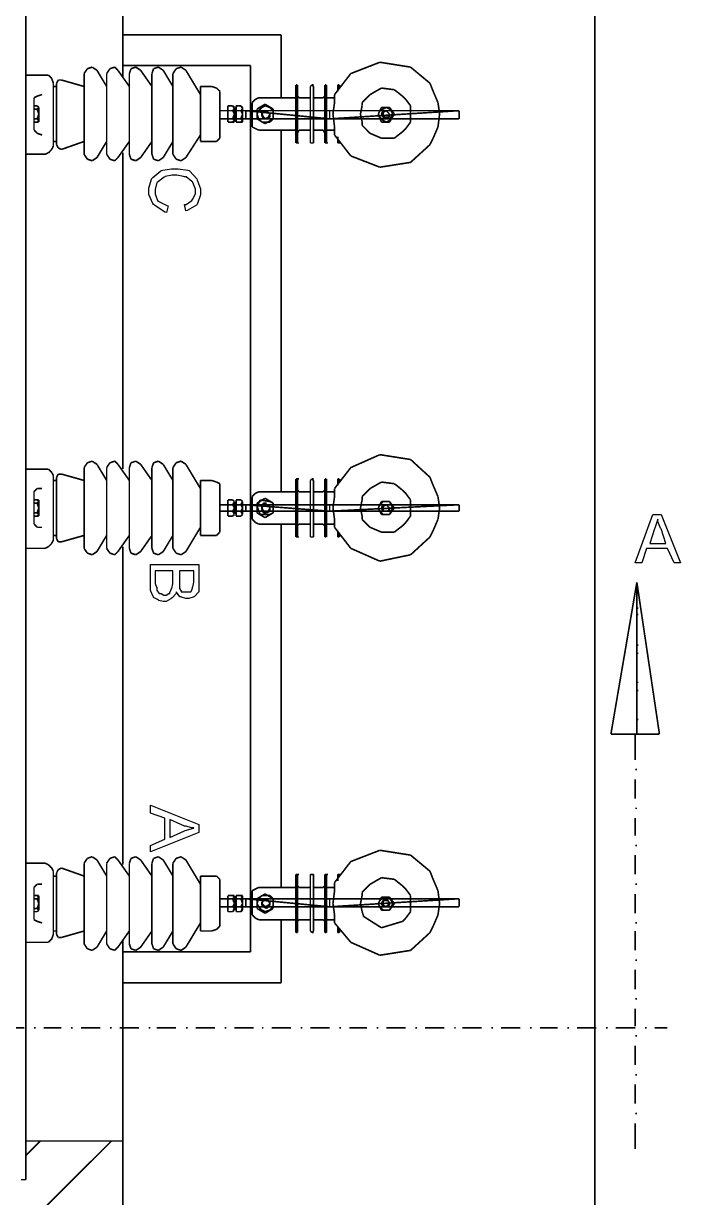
# Model space of a CAD drawing. Header units: metres. Extents: x -593 to 248, y 430 to 1024.
# Drawn here: x -446.45 to -429.21, y 598.11 to 628.93 of the extents above; entities that cross this region are included whole.
import ezdxf

# ---------------------------------------------------------------- set-up
doc = ezdxf.new("R2010")
doc.units = ezdxf.units.M
doc.header["$MEASUREMENT"] = 0
doc.layers.add('C00-00-00-BLACK', color=7, linetype='Continuous')
doc.layers.add('C00-00-FF', color=5, linetype='Continuous')

msp = doc.modelspace()

# ---------------------------------------------------------------- linework, layer by layer
at = {"layer": 'C00-00-00-BLACK', "const_width": 0.0423}
for points in [[(-431.456, 538.81), (-431.456, 660.761)], [(-443.841, 627.53), (-443.841, 648.342)], [(-446.385, 633.803), (-446.385, 598.579)], [(-443.841, 628.631), (-439.684, 628.631)], [(-439.684, 626.98), (-439.684, 628.631)], [(-444.646, 627.784), (-444.772, 627.742)], [(-444.519, 627.7), (-444.646, 627.784)], [(-444.053, 627.784), (-444.18, 627.742)], [(-443.969, 627.7), (-444.053, 627.784)], [(-443.841, 627.826), (-440.489, 627.826)], [(-443.5, 627.784), (-443.627, 627.742)], [(-443.373, 627.7), (-443.5, 627.784)], [(-442.908, 627.784), (-443.034, 627.742)], [(-442.781, 627.7), (-442.908, 627.784)], [(-442.313, 627.784), (-442.442, 627.742)], [(-442.186, 627.7), (-442.313, 627.784)], [(-440.489, 604.557), (-440.489, 627.826)], [(-437.096, 627.912), (-437.859, 627.615)], [(-436.29, 627.784), (-437.096, 627.912)], [(-435.782, 627.361), (-436.29, 627.784)], [(-445.876, 627.573), (-446.385, 627.573)], [(-445.792, 627.573), (-445.876, 627.573)], [(-445.707, 627.487), (-445.792, 627.573)], [(-445.664, 627.361), (-445.707, 627.487)], [(-444.772, 627.742), (-444.858, 627.615)], [(-444.858, 625.496), (-444.858, 627.615)], [(-444.519, 627.7), (-444.265, 627.276)], [(-444.18, 627.742), (-444.265, 627.615)], [(-444.265, 625.496), (-444.265, 627.615)], [(-443.969, 627.7), (-443.67, 627.276)], [(-443.627, 627.742), (-443.67, 627.615)], [(-443.67, 625.496), (-443.67, 627.615)], [(-443.373, 627.7), (-443.077, 627.276)], [(-443.034, 627.742), (-443.077, 627.615)], [(-443.077, 625.496), (-443.077, 627.615)], [(-442.781, 627.7), (-442.526, 627.276)], [(-442.442, 627.742), (-442.526, 627.615)], [(-442.526, 625.496), (-442.526, 627.615)], [(-442.186, 627.7), (-441.804, 627.064)], [(-437.859, 627.615), (-438.285, 627.064)], [(-445.664, 625.707), (-445.664, 627.361)], [(-445.664, 627.276), (-445.58, 627.276)], [(-445.537, 627.446), (-445.58, 627.361)], [(-445.58, 625.749), (-445.58, 627.361)], [(-445.453, 627.446), (-445.537, 627.446)], [(-444.858, 627.276), (-445.453, 627.446)], [(-441.804, 625.833), (-441.804, 627.276)], [(-441.804, 627.276), (-441.508, 627.276)], [(-441.381, 627.234), (-441.508, 627.276)], [(-441.296, 627.15), (-441.381, 627.234)], [(-441.296, 627.064), (-441.296, 627.15)], [(-439.259, 627.319), (-439.301, 627.319)], [(-439.301, 627.319), (-439.301, 627.276)], [(-439.301, 627.276), (-439.301, 625.792)], [(-439.259, 627.276), (-439.259, 627.319)], [(-439.259, 627.276), (-439.259, 625.792)], [(-438.878, 627.319), (-438.92, 627.276)], [(-438.92, 627.276), (-438.92, 625.792)], [(-438.836, 627.276), (-438.878, 627.319)], [(-438.878, 627.319), (-438.836, 627.319)], [(-438.836, 627.276), (-438.836, 625.792)], [(-438.497, 627.319), (-438.539, 627.319)], [(-438.539, 627.319), (-438.539, 627.276)], [(-438.539, 627.276), (-438.539, 625.792)], [(-438.497, 627.276), (-438.497, 627.319)], [(-438.497, 627.276), (-438.497, 625.792)], [(-438.158, 627.319), (-438.2, 627.319)], [(-438.2, 627.319), (-438.2, 627.276)], [(-438.2, 627.276), (-438.2, 627.15)], [(-438.158, 627.276), (-438.158, 627.319)], [(-438.158, 627.276), (-438.158, 627.234)], [(-437.055, 627.234), (-437.352, 627.064)], [(-436.716, 627.191), (-437.055, 627.234)], [(-436.501, 627.021), (-436.716, 627.191)], [(-435.698, 627.15), (-435.782, 627.361)], [(-435.571, 626.853), (-435.698, 627.15)], [(-446.088, 627.021), (-446.172, 626.98)], [(-446.172, 626.98), (-446.172, 626.853)], [(-446.172, 626.853), (-446.172, 626.215)], [(-445.96, 627.064), (-446.088, 627.021)], [(-441.296, 626.003), (-441.296, 627.064)], [(-440.362, 626.937), (-440.447, 626.853)], [(-440.447, 626.853), (-440.447, 626.768)], [(-440.277, 626.98), (-440.362, 626.937)], [(-440.277, 626.98), (-439.301, 626.98)], [(-439.301, 626.98), (-439.301, 627.021)], [(-439.259, 627.021), (-439.216, 626.98)], [(-439.216, 626.98), (-439.175, 626.98)], [(-438.962, 626.98), (-439.175, 626.98)], [(-438.962, 626.98), (-438.92, 626.98)], [(-438.92, 626.98), (-438.92, 627.021)], [(-438.836, 627.021), (-438.836, 626.98)], [(-438.836, 626.98), (-438.793, 626.98)], [(-438.793, 626.98), (-438.582, 626.98)], [(-438.582, 626.98), (-438.539, 627.021)], [(-438.497, 627.021), (-438.497, 626.98)], [(-438.497, 626.98), (-438.285, 626.98)], [(-438.285, 626.853), (-438.327, 626.554)], [(-438.285, 627.064), (-438.285, 626.853)], [(-437.352, 627.064), (-437.562, 626.853)], [(-437.562, 626.853), (-437.562, 626.768)], [(-436.417, 626.937), (-436.501, 627.021)], [(-436.29, 626.768), (-436.417, 626.937)], [(-435.528, 626.554), (-435.571, 626.853)], [(-446.088, 626.768), (-446.172, 626.768)], [(-446.088, 626.684), (-446.172, 626.684)], [(-446.046, 626.725), (-446.088, 626.768)], [(-446.088, 626.768), (-446.046, 626.725)], [(-446.088, 626.684), (-446.046, 626.725)], [(-446.046, 626.554), (-446.088, 626.684)], [(-446.088, 626.426), (-446.046, 626.554)], [(-446.046, 626.725), (-446.046, 626.342)], [(-441.296, 626.641), (-441.085, 626.641)], [(-440.958, 626.768), (-441.085, 626.768)], [(-441.085, 626.768), (-441.085, 626.725)], [(-441.085, 626.768), (-441.085, 626.684)], [(-441.085, 626.725), (-441.085, 626.342)], [(-441.085, 626.684), (-441.085, 626.641)], [(-441.085, 626.641), (-441.085, 626.554)], [(-441.085, 626.641), (-440.958, 626.641)], [(-441.085, 626.554), (-441.085, 626.426)], [(-440.958, 626.768), (-440.912, 626.725)], [(-440.912, 626.684), (-440.958, 626.768)], [(-440.958, 626.641), (-440.912, 626.684)], [(-440.912, 626.554), (-440.958, 626.641)], [(-440.958, 626.426), (-440.912, 626.554)], [(-440.912, 626.725), (-440.912, 626.342)], [(-440.912, 626.641), (-440.87, 626.641)], [(-440.87, 626.725), (-440.87, 626.768)], [(-440.87, 626.768), (-440.87, 626.684)], [(-440.743, 626.768), (-440.87, 626.768)], [(-440.87, 626.725), (-440.87, 626.342)], [(-440.87, 626.684), (-440.87, 626.641)], [(-440.87, 626.641), (-440.87, 626.554)], [(-440.87, 626.641), (-440.743, 626.641)], [(-440.87, 626.554), (-440.87, 626.426)], [(-440.743, 626.768), (-440.7, 626.725)], [(-440.7, 626.684), (-440.743, 626.768)], [(-440.743, 626.641), (-440.7, 626.684)], [(-440.7, 626.554), (-440.743, 626.641)], [(-440.743, 626.426), (-440.7, 626.554)], [(-440.7, 626.725), (-440.7, 626.342)], [(-440.7, 626.641), (-440.616, 626.641)], [(-440.616, 626.426), (-440.616, 626.641)], [(-440.616, 626.426), (-440.616, 626.641)], [(-440.616, 626.641), (-438.413, 626.426)], [(-440.616, 626.641), (-438.413, 626.426)], [(-438.413, 626.641), (-440.616, 626.641)], [(-440.447, 626.768), (-440.447, 626.342)], [(-440.32, 626.684), (-440.108, 626.811)], [(-440.32, 626.426), (-440.32, 626.684)], [(-440.277, 626.641), (-440.32, 626.554)], [(-440.32, 626.554), (-440.277, 626.426)], [(-440.193, 626.725), (-440.277, 626.641)], [(-440.108, 626.768), (-440.193, 626.725)], [(-440.15, 626.641), (-440.193, 626.596)], [(-440.15, 626.596), (-440.193, 626.554)], [(-440.193, 626.596), (-440.193, 626.511)], [(-440.193, 626.554), (-440.15, 626.469)], [(-440.108, 626.641), (-440.15, 626.596)], [(-440.066, 626.641), (-440.15, 626.641)], [(-440.108, 626.811), (-439.897, 626.684)], [(-439.981, 626.725), (-440.108, 626.768)], [(-440.023, 626.596), (-440.108, 626.641)], [(-439.981, 626.554), (-440.023, 626.596)], [(-440.023, 626.469), (-439.981, 626.554)], [(-439.897, 626.641), (-439.981, 626.725)], [(-439.981, 626.469), (-439.981, 626.554)], [(-439.897, 626.684), (-439.897, 626.426)], [(-439.897, 626.554), (-439.897, 626.641)], [(-439.897, 626.426), (-439.897, 626.554)], [(-438.413, 626.426), (-438.413, 626.641)], [(-438.413, 626.641), (-438.413, 626.426)], [(-438.413, 626.426), (-435.017, 626.641)], [(-435.017, 626.641), (-438.413, 626.641)], [(-438.413, 626.426), (-435.017, 626.641)], [(-438.327, 626.554), (-438.285, 626.215)], [(-437.562, 626.768), (-437.605, 626.554)], [(-437.605, 626.554), (-437.562, 626.342)], [(-437.139, 626.554), (-437.055, 626.725)], [(-437.096, 626.641), (-437.139, 626.554)], [(-437.055, 626.342), (-437.139, 626.554)], [(-437.139, 626.554), (-437.096, 626.469)], [(-437.013, 626.684), (-437.096, 626.641)], [(-437.055, 626.725), (-436.843, 626.725)], [(-437.013, 626.641), (-437.055, 626.554)], [(-437.055, 626.554), (-437.013, 626.469)], [(-436.929, 626.725), (-437.013, 626.684)], [(-436.929, 626.641), (-437.013, 626.596)], [(-436.929, 626.641), (-437.013, 626.641)], [(-437.013, 626.596), (-437.013, 626.554)], [(-437.013, 626.554), (-437.013, 626.469)], [(-436.843, 626.684), (-436.929, 626.725)], [(-436.886, 626.596), (-436.929, 626.641)], [(-436.843, 626.554), (-436.886, 626.596)], [(-436.886, 626.469), (-436.843, 626.554)], [(-436.843, 626.725), (-436.716, 626.554)], [(-436.8, 626.641), (-436.843, 626.684)], [(-436.843, 626.469), (-436.843, 626.554)], [(-436.716, 626.554), (-436.843, 626.342)], [(-436.759, 626.554), (-436.8, 626.641)], [(-436.8, 626.469), (-436.759, 626.554)], [(-436.29, 626.554), (-436.29, 626.768)], [(-436.29, 626.342), (-436.29, 626.554)], [(-435.571, 626.215), (-435.528, 626.554)], [(-435.017, 626.641), (-435.017, 626.426)], [(-446.088, 626.426), (-446.172, 626.426)], [(-446.172, 626.342), (-446.088, 626.342)], [(-446.046, 626.385), (-446.088, 626.426)], [(-446.088, 626.342), (-446.046, 626.385)], [(-446.088, 626.342), (-446.046, 626.342)], [(-441.296, 626.426), (-441.085, 626.426)], [(-441.085, 626.426), (-440.958, 626.426)], [(-441.085, 626.426), (-441.085, 626.385)], [(-441.085, 626.385), (-441.085, 626.342)], [(-440.958, 626.342), (-441.085, 626.342)], [(-441.085, 626.342), (-441.042, 626.342)], [(-440.912, 626.385), (-440.958, 626.426)], [(-440.958, 626.342), (-440.912, 626.385)], [(-440.958, 626.342), (-440.912, 626.342)], [(-440.912, 626.426), (-440.87, 626.426)], [(-440.87, 626.426), (-440.743, 626.426)], [(-440.87, 626.426), (-440.87, 626.385)], [(-440.87, 626.385), (-440.87, 626.342)], [(-440.87, 626.342), (-440.828, 626.342)], [(-440.743, 626.342), (-440.87, 626.342)], [(-440.7, 626.385), (-440.743, 626.426)], [(-440.743, 626.342), (-440.7, 626.385)], [(-440.7, 626.342), (-440.743, 626.342)], [(-440.7, 626.426), (-440.616, 626.426)], [(-438.413, 626.426), (-440.616, 626.426)], [(-440.447, 626.342), (-440.447, 626.215)], [(-440.108, 626.299), (-440.32, 626.426)], [(-440.277, 626.426), (-440.193, 626.342)], [(-440.193, 626.511), (-440.15, 626.426)], [(-440.193, 626.342), (-440.108, 626.342)], [(-440.15, 626.469), (-440.108, 626.426)], [(-440.15, 626.426), (-440.066, 626.426)], [(-440.108, 626.426), (-440.023, 626.469)], [(-439.897, 626.426), (-440.108, 626.299)], [(-440.108, 626.342), (-439.981, 626.342)], [(-440.066, 626.426), (-439.981, 626.469)], [(-439.981, 626.342), (-439.897, 626.426)], [(-435.017, 626.426), (-438.413, 626.426)], [(-437.562, 626.342), (-437.562, 626.258)], [(-437.562, 626.258), (-437.352, 626.046)], [(-437.096, 626.469), (-437.013, 626.385)], [(-436.843, 626.342), (-437.055, 626.342)], [(-437.013, 626.469), (-436.929, 626.469)], [(-437.013, 626.469), (-436.929, 626.426)], [(-437.013, 626.385), (-436.929, 626.342)], [(-436.929, 626.469), (-436.886, 626.469)], [(-436.929, 626.426), (-436.843, 626.469)], [(-436.929, 626.342), (-436.843, 626.385)], [(-436.843, 626.385), (-436.8, 626.469)], [(-436.417, 626.172), (-436.29, 626.342)], [(-446.172, 626.215), (-446.172, 626.13)], [(-446.172, 626.13), (-446.088, 626.046)], [(-446.088, 626.046), (-445.96, 626.003)], [(-442.186, 625.41), (-441.804, 626.003)], [(-441.381, 625.833), (-441.296, 625.919)], [(-441.296, 625.919), (-441.296, 626.003)], [(-440.447, 626.215), (-440.362, 626.172)], [(-440.362, 626.172), (-440.277, 626.13)], [(-439.343, 626.13), (-440.277, 626.13)], [(-439.684, 616.636), (-439.684, 626.13)], [(-439.301, 626.13), (-439.343, 626.13)], [(-439.301, 626.046), (-439.301, 626.13)], [(-439.216, 626.13), (-439.259, 626.046)], [(-439.175, 626.13), (-439.216, 626.13)], [(-438.962, 626.13), (-439.175, 626.13)], [(-438.92, 626.13), (-438.962, 626.13)], [(-438.92, 626.046), (-438.92, 626.13)], [(-438.793, 626.13), (-438.836, 626.13)], [(-438.836, 626.13), (-438.836, 626.046)], [(-438.624, 626.13), (-438.793, 626.13)], [(-438.582, 626.13), (-438.624, 626.13)], [(-438.539, 626.046), (-438.582, 626.13)], [(-438.454, 626.13), (-438.497, 626.13)], [(-438.497, 626.13), (-438.497, 626.046)], [(-438.285, 626.13), (-438.454, 626.13)], [(-438.285, 626.215), (-438.285, 626.003)], [(-438.285, 626.003), (-437.859, 625.453)], [(-438.2, 625.962), (-438.2, 625.792)], [(-437.352, 626.046), (-437.055, 625.919)], [(-437.055, 625.919), (-436.716, 625.919)], [(-436.716, 625.919), (-436.501, 626.088)], [(-436.501, 626.088), (-436.417, 626.172)], [(-435.782, 625.749), (-435.698, 625.919)], [(-435.698, 625.919), (-435.571, 626.215)], [(-445.792, 625.537), (-445.707, 625.623)], [(-445.707, 625.623), (-445.664, 625.707)], [(-445.664, 625.833), (-445.58, 625.833)], [(-445.58, 625.749), (-445.537, 625.665)], [(-445.537, 625.665), (-445.453, 625.623)], [(-444.858, 625.833), (-445.453, 625.623)], [(-444.519, 625.41), (-444.265, 625.833)], [(-443.969, 625.41), (-443.67, 625.833)], [(-443.373, 625.41), (-443.077, 625.833)], [(-442.781, 625.41), (-442.526, 625.833)], [(-441.804, 625.833), (-441.508, 625.833)], [(-441.508, 625.833), (-441.381, 625.833)], [(-439.301, 625.792), (-439.259, 625.792)], [(-439.301, 625.792), (-439.259, 625.792)], [(-439.259, 625.792), (-439.216, 625.792)], [(-438.92, 625.792), (-438.878, 625.792)], [(-438.878, 625.792), (-438.836, 625.792)], [(-438.878, 625.792), (-438.836, 625.792)], [(-438.539, 625.792), (-438.497, 625.792)], [(-438.539, 625.792), (-438.497, 625.792)], [(-438.497, 625.792), (-438.454, 625.792)], [(-438.2, 625.792), (-438.158, 625.792)], [(-438.2, 625.792), (-438.158, 625.792)], [(-438.158, 625.833), (-438.158, 625.792)], [(-438.158, 625.792), (-438.116, 625.792)], [(-436.29, 625.284), (-435.782, 625.749)], [(-445.876, 625.496), (-446.385, 625.496)], [(-445.876, 625.496), (-445.792, 625.537)], [(-444.858, 625.496), (-444.772, 625.368)], [(-444.772, 625.368), (-444.646, 625.326)], [(-444.646, 625.326), (-444.519, 625.41)], [(-444.265, 625.496), (-444.18, 625.368)], [(-444.18, 625.368), (-444.053, 625.326)], [(-444.053, 625.326), (-443.969, 625.41)], [(-443.841, 617.231), (-443.841, 625.537)], [(-443.67, 625.496), (-443.627, 625.368)], [(-443.627, 625.368), (-443.5, 625.326)], [(-443.5, 625.326), (-443.373, 625.41)], [(-443.077, 625.496), (-443.034, 625.368)], [(-443.034, 625.368), (-442.908, 625.326)], [(-442.908, 625.326), (-442.781, 625.41)], [(-442.526, 625.496), (-442.442, 625.368)], [(-442.442, 625.368), (-442.313, 625.326)], [(-442.313, 625.326), (-442.186, 625.41)], [(-437.859, 625.453), (-437.096, 625.157)], [(-437.096, 625.157), (-436.29, 625.284)], [(-437.096, 617.611), (-437.859, 617.272)], [(-436.29, 617.484), (-437.096, 617.611)], [(-444.772, 617.398), (-444.858, 617.272)], [(-444.646, 617.441), (-444.772, 617.398)], [(-444.519, 617.357), (-444.646, 617.441)], [(-444.519, 617.357), (-444.265, 616.934)], [(-444.18, 617.398), (-444.265, 617.272)], [(-444.053, 617.441), (-444.18, 617.398)], [(-443.969, 617.357), (-444.053, 617.441)], [(-443.969, 617.357), (-443.67, 616.934)], [(-443.627, 617.398), (-443.67, 617.272)], [(-443.5, 617.441), (-443.627, 617.398)], [(-443.373, 617.357), (-443.5, 617.441)], [(-443.373, 617.357), (-443.077, 616.934)], [(-443.034, 617.398), (-443.077, 617.272)], [(-442.908, 617.441), (-443.034, 617.398)], [(-442.781, 617.357), (-442.908, 617.441)], [(-442.781, 617.357), (-442.526, 616.934)], [(-442.442, 617.398), (-442.526, 617.272)], [(-442.313, 617.441), (-442.442, 617.398)], [(-442.186, 617.357), (-442.313, 617.441)], [(-442.186, 617.357), (-441.804, 616.722)], [(-435.782, 617.018), (-436.29, 617.484)], [(-445.876, 617.231), (-446.385, 617.231)], [(-445.792, 617.231), (-445.876, 617.231)], [(-445.707, 617.145), (-445.792, 617.231)], [(-445.664, 617.061), (-445.707, 617.145)], [(-445.664, 615.365), (-445.664, 617.061)], [(-445.537, 617.102), (-445.58, 617.018)], [(-445.58, 615.407), (-445.58, 617.018)], [(-445.453, 617.102), (-445.537, 617.102)], [(-444.858, 616.934), (-445.453, 617.102)], [(-444.858, 617.272), (-444.858, 615.152)], [(-444.265, 615.152), (-444.265, 617.272)], [(-443.67, 615.152), (-443.67, 617.272)], [(-443.077, 615.152), (-443.077, 617.272)], [(-442.526, 617.272), (-442.526, 615.152)], [(-437.859, 617.272), (-438.285, 616.722)], [(-435.698, 616.806), (-435.782, 617.018)], [(-446.088, 616.722), (-446.172, 616.636)], [(-445.96, 616.722), (-446.088, 616.722)], [(-445.664, 616.934), (-445.58, 616.934)], [(-441.804, 615.491), (-441.804, 616.934)], [(-441.804, 616.934), (-441.508, 616.934)], [(-441.381, 616.891), (-441.508, 616.934)], [(-441.296, 616.849), (-441.381, 616.891)], [(-441.296, 616.722), (-441.296, 616.849)], [(-441.296, 615.704), (-441.296, 616.722)], [(-439.259, 616.975), (-439.301, 616.975)], [(-439.301, 616.975), (-439.301, 616.934)], [(-439.301, 616.934), (-439.301, 615.449)], [(-439.301, 616.636), (-439.301, 616.679)], [(-439.259, 616.934), (-439.259, 616.975)], [(-439.259, 616.975), (-439.216, 616.975)], [(-439.259, 616.934), (-439.259, 615.449)], [(-439.259, 616.679), (-439.216, 616.636)], [(-438.878, 616.975), (-438.92, 616.934)], [(-438.92, 616.934), (-438.92, 615.449)], [(-438.92, 616.636), (-438.92, 616.679)], [(-438.836, 616.934), (-438.878, 616.975)], [(-438.878, 616.975), (-438.836, 616.975)], [(-438.836, 616.934), (-438.836, 615.449)], [(-438.836, 616.679), (-438.836, 616.636)], [(-438.582, 616.636), (-438.539, 616.679)], [(-438.497, 616.975), (-438.539, 616.975)], [(-438.539, 616.975), (-438.497, 616.975)], [(-438.539, 616.975), (-438.539, 616.934)], [(-438.539, 616.934), (-438.539, 615.449)], [(-438.497, 616.934), (-438.497, 616.975)], [(-438.497, 616.934), (-438.497, 615.449)], [(-438.497, 616.679), (-438.497, 616.636)], [(-438.285, 616.722), (-438.285, 616.51)], [(-438.158, 616.975), (-438.2, 616.975)], [(-438.2, 616.975), (-438.158, 616.975)], [(-438.2, 616.975), (-438.2, 616.934)], [(-438.2, 616.934), (-438.2, 616.806)], [(-438.158, 616.934), (-438.158, 616.975)], [(-438.158, 616.934), (-438.158, 616.891)], [(-437.352, 616.722), (-437.562, 616.51)], [(-437.055, 616.891), (-437.352, 616.722)], [(-436.716, 616.849), (-437.055, 616.891)], [(-436.501, 616.679), (-436.716, 616.849)], [(-436.417, 616.595), (-436.501, 616.679)], [(-435.571, 616.51), (-435.698, 616.806)], [(-446.172, 616.636), (-446.172, 616.51)], [(-446.172, 616.51), (-446.172, 615.914)], [(-446.088, 616.423), (-446.172, 616.423)], [(-446.088, 616.423), (-446.046, 616.423)], [(-446.046, 616.38), (-446.088, 616.423)], [(-446.088, 616.339), (-446.046, 616.38)], [(-446.046, 616.423), (-446.046, 616)], [(-440.958, 616.423), (-441.085, 616.423)], [(-441.085, 616.423), (-441.085, 616.38)], [(-441.085, 616.423), (-441.085, 616.38)], [(-441.085, 616.38), (-441.085, 616.041)], [(-441.085, 616.38), (-441.085, 616.296)], [(-440.958, 616.423), (-440.912, 616.38)], [(-440.912, 616.38), (-440.958, 616.423)], [(-440.958, 616.296), (-440.912, 616.38)], [(-440.912, 616.38), (-440.912, 616.041)], [(-440.87, 616.38), (-440.87, 616.423)], [(-440.87, 616.423), (-440.87, 616.38)], [(-440.743, 616.423), (-440.87, 616.423)], [(-440.87, 616.38), (-440.87, 616.041)], [(-440.87, 616.38), (-440.87, 616.296)], [(-440.743, 616.423), (-440.7, 616.38)], [(-440.7, 616.38), (-440.743, 616.423)], [(-440.743, 616.296), (-440.7, 616.38)], [(-440.7, 616.38), (-440.7, 616.041)], [(-440.362, 616.595), (-440.447, 616.51)], [(-440.447, 616.51), (-440.447, 616.423)], [(-440.447, 616.423), (-440.447, 616)], [(-440.277, 616.636), (-440.362, 616.595)], [(-440.32, 616.339), (-440.108, 616.466)], [(-440.236, 616.423), (-440.32, 616.253)], [(-439.343, 616.636), (-440.277, 616.636)], [(-439.981, 616.38), (-440.236, 616.423)], [(-440.108, 616.466), (-439.897, 616.339)], [(-439.897, 616.339), (-439.981, 616.38)], [(-439.343, 616.636), (-439.301, 616.636)], [(-439.216, 616.636), (-439.175, 616.636)], [(-438.962, 616.636), (-439.175, 616.636)], [(-438.962, 616.636), (-438.92, 616.636)], [(-438.836, 616.636), (-438.793, 616.636)], [(-438.793, 616.636), (-438.624, 616.636)], [(-438.624, 616.636), (-438.582, 616.636)], [(-438.497, 616.636), (-438.454, 616.636)], [(-438.285, 616.636), (-438.454, 616.636)], [(-438.285, 616.51), (-438.327, 616.211)], [(-437.562, 616.423), (-437.605, 616.211)], [(-437.562, 616.51), (-437.562, 616.423)], [(-437.139, 616.211), (-437.055, 616.38)], [(-437.013, 616.38), (-437.096, 616.296)], [(-437.055, 616.38), (-436.843, 616.38)], [(-436.929, 616.38), (-437.013, 616.38)], [(-436.843, 616.38), (-436.929, 616.38)], [(-436.843, 616.38), (-436.716, 616.211)], [(-436.8, 616.296), (-436.843, 616.38)], [(-436.29, 616.423), (-436.417, 616.595)], [(-436.29, 616.211), (-436.29, 616.423)], [(-435.528, 616.211), (-435.571, 616.51)], [(-446.088, 616.339), (-446.172, 616.339)], [(-446.088, 616.084), (-446.172, 616.084)], [(-446.046, 616.211), (-446.088, 616.339)], [(-446.088, 616.084), (-446.046, 616.211)], [(-446.046, 616.041), (-446.088, 616.084)], [(-441.296, 616.296), (-441.085, 616.296)], [(-441.296, 616.127), (-441.085, 616.127)], [(-441.085, 616.296), (-441.085, 616.211)], [(-441.085, 616.296), (-440.958, 616.296)], [(-441.085, 616.211), (-441.085, 616.127)], [(-441.085, 616.127), (-440.958, 616.127)], [(-441.085, 616.127), (-441.085, 616.041)], [(-440.912, 616.211), (-440.958, 616.296)], [(-440.958, 616.127), (-440.912, 616.211)], [(-440.912, 616.041), (-440.958, 616.127)], [(-440.912, 616.296), (-440.87, 616.296)], [(-440.912, 616.127), (-440.87, 616.127)], [(-440.87, 616.296), (-440.87, 616.211)], [(-440.87, 616.296), (-440.743, 616.296)], [(-440.87, 616.211), (-440.87, 616.127)], [(-440.87, 616.127), (-440.87, 616.041)], [(-440.743, 616.127), (-440.87, 616.127)], [(-440.7, 616.211), (-440.743, 616.296)], [(-440.743, 616.127), (-440.7, 616.211)], [(-440.7, 616.041), (-440.743, 616.127)], [(-440.7, 616.296), (-440.616, 616.296)], [(-440.7, 616.127), (-440.616, 616.127)], [(-440.616, 616.127), (-440.616, 616.296)], [(-440.616, 616.127), (-440.616, 616.296)], [(-440.616, 616.296), (-438.413, 616.127)], [(-440.616, 616.296), (-438.413, 616.127)], [(-438.413, 616.296), (-440.616, 616.296)], [(-438.413, 616.127), (-440.616, 616.127)], [(-440.32, 616.084), (-440.32, 616.339)], [(-440.32, 616.253), (-440.236, 616.041)], [(-440.108, 615.957), (-440.32, 616.084)], [(-440.15, 616.339), (-440.193, 616.253)], [(-440.15, 616.296), (-440.193, 616.211)], [(-440.193, 616.253), (-440.193, 616.169)], [(-440.193, 616.211), (-440.15, 616.127)], [(-440.193, 616.169), (-440.15, 616.084)], [(-440.066, 616.339), (-440.15, 616.339)], [(-440.108, 616.296), (-440.15, 616.296)], [(-440.15, 616.127), (-440.108, 616.127)], [(-440.15, 616.084), (-440.066, 616.084)], [(-440.023, 616.296), (-440.108, 616.296)], [(-440.108, 616.127), (-440.023, 616.127)], [(-439.897, 616.084), (-440.108, 615.957)], [(-440.066, 616.084), (-439.981, 616.127)], [(-439.981, 616.211), (-440.023, 616.296)], [(-440.023, 616.127), (-439.981, 616.211)], [(-439.981, 616.127), (-439.981, 616.253)], [(-439.981, 616.041), (-439.897, 616.084)], [(-439.897, 616.339), (-439.897, 616.084)], [(-439.897, 616.211), (-439.897, 616.339)], [(-439.897, 616.084), (-439.897, 616.211)], [(-438.413, 616.127), (-438.413, 616.296)], [(-438.413, 616.296), (-438.413, 616.127)], [(-438.413, 616.127), (-435.017, 616.296)], [(-435.017, 616.296), (-438.413, 616.296)], [(-438.413, 616.127), (-435.017, 616.296)], [(-435.017, 616.127), (-438.413, 616.127)], [(-438.327, 616.211), (-438.285, 615.914)], [(-437.605, 616.211), (-437.562, 616)], [(-437.096, 616.296), (-437.139, 616.211)], [(-437.055, 616.041), (-437.139, 616.211)], [(-437.139, 616.211), (-437.096, 616.127)], [(-437.096, 616.127), (-437.013, 616.041)], [(-437.013, 616.296), (-437.055, 616.211)], [(-437.055, 616.211), (-437.013, 616.127)], [(-436.929, 616.296), (-437.013, 616.253)], [(-436.929, 616.296), (-437.013, 616.296)], [(-437.013, 616.253), (-437.013, 616.211)], [(-437.013, 616.211), (-437.013, 616.127)], [(-437.013, 616.127), (-436.929, 616.127)], [(-437.013, 616.127), (-436.929, 616.127)], [(-436.886, 616.253), (-436.929, 616.296)], [(-436.929, 616.127), (-436.886, 616.127)], [(-436.929, 616.127), (-436.843, 616.127)], [(-436.843, 616.211), (-436.886, 616.253)], [(-436.886, 616.127), (-436.843, 616.211)], [(-436.716, 616.211), (-436.843, 616.041)], [(-436.843, 616.127), (-436.843, 616.211)], [(-436.843, 616.041), (-436.8, 616.127)], [(-436.759, 616.211), (-436.8, 616.296)], [(-436.8, 616.127), (-436.759, 616.211)], [(-436.29, 616), (-436.29, 616.211)], [(-435.571, 615.914), (-435.528, 616.211)], [(-435.017, 616.296), (-435.017, 616.127)], [(-446.088, 616), (-446.172, 616)], [(-446.172, 615.914), (-446.172, 615.788)], [(-446.172, 615.788), (-446.088, 615.704)], [(-446.088, 616), (-446.046, 616.041)], [(-446.046, 616), (-446.088, 616)], [(-441.085, 616), (-441.085, 616.041)], [(-441.085, 616.041), (-441.085, 616)], [(-440.958, 616), (-441.085, 616)], [(-440.912, 616.041), (-440.958, 616)], [(-440.958, 616), (-440.912, 616.041)], [(-440.87, 616.041), (-440.87, 616)], [(-440.87, 616.041), (-440.87, 616)], [(-440.743, 616), (-440.87, 616)], [(-440.7, 616.041), (-440.743, 616)], [(-440.743, 616), (-440.7, 616.041)], [(-440.447, 616), (-440.447, 615.914)], [(-440.447, 615.914), (-440.362, 615.83)], [(-440.362, 615.83), (-440.277, 615.788)], [(-439.343, 615.788), (-440.277, 615.788)], [(-440.236, 616.041), (-439.981, 616.041)], [(-439.684, 606.25), (-439.684, 615.788)], [(-439.301, 615.788), (-439.343, 615.788)], [(-439.301, 615.745), (-439.301, 615.788)], [(-439.216, 615.788), (-439.259, 615.745)], [(-439.175, 615.788), (-439.216, 615.788)], [(-438.962, 615.788), (-439.175, 615.788)], [(-438.92, 615.788), (-438.962, 615.788)], [(-438.92, 615.745), (-438.92, 615.788)], [(-438.793, 615.788), (-438.836, 615.788)], [(-438.836, 615.788), (-438.836, 615.745)], [(-438.624, 615.788), (-438.793, 615.788)], [(-438.582, 615.788), (-438.624, 615.788)], [(-438.539, 615.745), (-438.582, 615.788)], [(-438.454, 615.788), (-438.497, 615.788)], [(-438.497, 615.788), (-438.497, 615.745)], [(-438.285, 615.788), (-438.454, 615.788)], [(-438.285, 615.914), (-438.285, 615.704)], [(-437.562, 616), (-437.562, 615.914)], [(-437.562, 615.914), (-437.352, 615.704)], [(-436.843, 616.041), (-437.055, 616.041)], [(-437.013, 616.041), (-436.929, 616.041)], [(-436.929, 616.041), (-436.843, 616.041)], [(-436.716, 615.577), (-436.501, 615.745)], [(-436.501, 615.745), (-436.417, 615.83)], [(-436.417, 615.83), (-436.29, 616)], [(-435.698, 615.618), (-435.571, 615.914)], [(-446.088, 615.704), (-445.96, 615.704)], [(-445.664, 615.491), (-445.58, 615.491)], [(-444.858, 615.491), (-445.453, 615.322)], [(-444.519, 615.068), (-444.265, 615.491)], [(-443.969, 615.068), (-443.67, 615.491)], [(-443.373, 615.068), (-443.077, 615.491)], [(-442.781, 615.068), (-442.526, 615.491)], [(-442.186, 615.068), (-441.804, 615.704)], [(-441.804, 615.491), (-441.508, 615.491)], [(-441.508, 615.491), (-441.381, 615.491)], [(-441.381, 615.491), (-441.296, 615.577)], [(-441.296, 615.577), (-441.296, 615.704)], [(-439.301, 615.449), (-439.259, 615.449)], [(-439.259, 615.449), (-439.216, 615.449)], [(-438.92, 615.449), (-438.878, 615.449)], [(-438.878, 615.449), (-438.836, 615.449)], [(-438.878, 615.449), (-438.836, 615.449)], [(-438.878, 615.449), (-438.836, 615.449)], [(-438.539, 615.449), (-438.497, 615.449)], [(-438.539, 615.449), (-438.497, 615.449)], [(-438.285, 615.704), (-437.859, 615.152)], [(-438.2, 615.618), (-438.2, 615.449)], [(-438.2, 615.449), (-438.158, 615.449)], [(-438.2, 615.449), (-438.158, 615.449)], [(-438.158, 615.534), (-438.158, 615.449)], [(-437.352, 615.704), (-437.055, 615.577)], [(-437.055, 615.577), (-436.716, 615.577)], [(-436.29, 614.983), (-435.782, 615.449)], [(-435.782, 615.449), (-435.698, 615.618)], [(-445.876, 615.152), (-446.385, 615.152)], [(-445.876, 615.152), (-445.792, 615.195)], [(-445.792, 615.195), (-445.707, 615.28)], [(-445.707, 615.28), (-445.664, 615.365)], [(-445.58, 615.407), (-445.537, 615.322)], [(-445.537, 615.322), (-445.453, 615.322)], [(-444.858, 615.152), (-444.772, 615.026)], [(-444.265, 615.152), (-444.18, 615.026)], [(-443.841, 606.845), (-443.841, 615.195)], [(-443.67, 615.152), (-443.627, 615.026)], [(-443.077, 615.152), (-443.034, 615.026)], [(-442.526, 615.152), (-442.442, 615.026)], [(-437.859, 615.152), (-437.096, 614.815)], [(-444.772, 615.026), (-444.646, 614.983)], [(-444.646, 614.983), (-444.519, 615.068)], [(-444.18, 615.026), (-444.053, 614.983)], [(-444.053, 614.983), (-443.969, 615.068)], [(-443.627, 615.026), (-443.5, 614.983)], [(-443.5, 614.983), (-443.373, 615.068)], [(-443.034, 615.026), (-442.908, 614.983)], [(-442.908, 614.983), (-442.781, 615.068)], [(-442.442, 615.026), (-442.313, 614.983)], [(-442.313, 614.983), (-442.186, 615.068)], [(-437.096, 614.815), (-436.29, 614.983)], [(-430.352, 614.261), (-431.033, 610.277)], [(-430.352, 614.261), (-431.033, 610.277)], [(-429.76, 610.277), (-430.352, 614.261)], [(-430.352, 610.277), (-430.352, 614.261)], [(-430.352, 614.261), (-430.352, 610.277)], [(-429.76, 610.277), (-430.352, 614.261)], [(-430.352, 613.415), (-430.311, 613.415)], [(-430.352, 612.822), (-430.352, 613.202)], [(-430.352, 612.61), (-430.311, 612.61)], [(-430.352, 612.396), (-430.311, 612.396)], [(-430.352, 611.845), (-430.352, 612.227)], [(-430.352, 610.66), (-430.311, 610.66)], [(-431.033, 610.277), (-430.352, 610.277)], [(-429.76, 610.277), (-431.033, 610.277)], [(-430.395, 610.277), (-430.395, 609.599)], [(-430.352, 610.277), (-429.76, 610.277)], [(-430.395, 609.345), (-430.352, 609.345)], [(-430.395, 609.092), (-430.395, 608.583)], [(-430.395, 608.327), (-430.352, 608.327)], [(-430.395, 608.072), (-430.395, 607.607)], [(-437.096, 607.226), (-437.859, 606.93)], [(-436.29, 607.099), (-437.096, 607.226)], [(-430.395, 607.353), (-430.352, 607.353)], [(-445.876, 606.887), (-446.385, 606.887)], [(-445.792, 606.845), (-445.876, 606.887)], [(-445.707, 606.76), (-445.792, 606.845)], [(-444.772, 607.014), (-444.858, 606.887)], [(-444.858, 604.768), (-444.858, 606.887)], [(-444.646, 607.056), (-444.772, 607.014)], [(-444.519, 606.972), (-444.646, 607.056)], [(-444.519, 606.972), (-444.265, 606.549)], [(-444.18, 607.014), (-444.265, 606.887)], [(-444.265, 604.768), (-444.265, 606.887)], [(-444.053, 607.056), (-444.18, 607.014)], [(-443.969, 606.972), (-444.053, 607.056)], [(-443.969, 606.972), (-443.67, 606.549)], [(-443.627, 607.014), (-443.67, 606.887)], [(-443.67, 604.768), (-443.67, 606.887)], [(-443.5, 607.056), (-443.627, 607.014)], [(-443.373, 606.972), (-443.5, 607.056)], [(-443.373, 606.972), (-443.077, 606.549)], [(-443.034, 607.014), (-443.077, 606.887)], [(-443.077, 604.768), (-443.077, 606.887)], [(-442.908, 607.056), (-443.034, 607.014)], [(-442.781, 606.972), (-442.908, 607.056)], [(-442.781, 606.972), (-442.526, 606.549)], [(-442.442, 607.014), (-442.526, 606.887)], [(-442.526, 604.768), (-442.526, 606.887)], [(-442.313, 607.056), (-442.442, 607.014)], [(-442.186, 606.972), (-442.313, 607.056)], [(-442.186, 606.972), (-441.804, 606.334)], [(-437.859, 606.93), (-438.285, 606.38)], [(-435.782, 606.676), (-436.29, 607.099)], [(-430.395, 607.099), (-430.395, 606.591)], [(-445.664, 606.676), (-445.707, 606.76)], [(-445.664, 605.022), (-445.664, 606.676)], [(-445.664, 606.549), (-445.58, 606.549)], [(-445.537, 606.717), (-445.58, 606.633)], [(-445.58, 605.022), (-445.58, 606.633)], [(-445.453, 606.76), (-445.537, 606.717)], [(-444.858, 606.549), (-445.453, 606.76)], [(-441.804, 605.107), (-441.804, 606.549)], [(-441.508, 606.549), (-441.804, 606.549)], [(-441.381, 606.549), (-441.508, 606.549)], [(-441.296, 606.464), (-441.381, 606.549)], [(-439.301, 606.591), (-439.301, 605.107)], [(-439.259, 606.591), (-439.301, 606.591)], [(-439.301, 606.591), (-439.259, 606.591)], [(-439.259, 606.591), (-439.259, 605.107)], [(-439.259, 606.591), (-439.216, 606.591)], [(-438.92, 606.591), (-438.92, 605.107)], [(-438.878, 606.591), (-438.92, 606.591)], [(-438.836, 606.591), (-438.878, 606.591)], [(-438.878, 606.591), (-438.836, 606.591)], [(-438.836, 606.591), (-438.836, 605.107)], [(-438.539, 606.591), (-438.539, 605.107)], [(-438.497, 606.591), (-438.539, 606.591)], [(-438.539, 606.591), (-438.497, 606.591)], [(-438.497, 606.591), (-438.497, 605.107)], [(-438.497, 606.591), (-438.454, 606.591)], [(-438.158, 606.591), (-438.2, 606.591)], [(-438.2, 606.591), (-438.158, 606.591)], [(-438.2, 606.591), (-438.2, 606.421)], [(-438.158, 606.591), (-438.116, 606.591)], [(-438.158, 606.591), (-438.158, 606.549)], [(-437.055, 606.506), (-437.352, 606.334)], [(-436.716, 606.464), (-437.055, 606.506)], [(-435.698, 606.464), (-435.782, 606.676)], [(-446.088, 606.334), (-446.172, 606.25)], [(-446.172, 606.25), (-446.172, 606.165)], [(-445.96, 606.334), (-446.088, 606.334)], [(-441.296, 606.334), (-441.296, 606.464)], [(-441.296, 605.319), (-441.296, 606.334)], [(-440.362, 606.208), (-440.447, 606.165)], [(-440.277, 606.25), (-440.362, 606.208)], [(-439.343, 606.25), (-440.277, 606.25)], [(-439.343, 606.25), (-439.301, 606.25)], [(-439.301, 606.25), (-439.301, 606.292)], [(-439.259, 606.292), (-439.216, 606.25)], [(-439.216, 606.25), (-439.175, 606.25)], [(-439.175, 606.25), (-438.962, 606.25)], [(-438.962, 606.25), (-438.92, 606.25)], [(-438.92, 606.25), (-438.92, 606.292)], [(-438.836, 606.292), (-438.836, 606.25)], [(-438.836, 606.25), (-438.793, 606.25)], [(-438.624, 606.25), (-438.793, 606.25)], [(-438.624, 606.25), (-438.582, 606.25)], [(-438.582, 606.25), (-438.539, 606.292)], [(-438.497, 606.292), (-438.497, 606.25)], [(-438.497, 606.25), (-438.454, 606.25)], [(-438.285, 606.25), (-438.454, 606.25)], [(-438.285, 606.38), (-438.285, 606.165)], [(-437.352, 606.334), (-437.562, 606.122)], [(-436.501, 606.292), (-436.716, 606.464)], [(-436.417, 606.208), (-436.501, 606.292)], [(-436.29, 606.038), (-436.417, 606.208)], [(-435.571, 606.165), (-435.698, 606.464)], [(-430.395, 606.334), (-430.352, 606.334)], [(-446.172, 606.165), (-446.172, 605.53)], [(-446.088, 606.038), (-446.172, 606.038)], [(-446.088, 605.954), (-446.172, 605.954)], [(-446.046, 605.995), (-446.088, 606.038)], [(-446.088, 606.038), (-446.046, 606.038)], [(-446.088, 605.954), (-446.046, 605.995)], [(-446.046, 605.826), (-446.088, 605.954)], [(-446.046, 606.038), (-446.046, 605.656)], [(-441.296, 605.954), (-441.085, 605.954)], [(-441.085, 606.038), (-441.085, 605.656)], [(-441.085, 606.038), (-441.085, 605.995)], [(-441.085, 606.038), (-441.042, 606.038)], [(-441.085, 606.038), (-440.958, 606.038)], [(-441.085, 605.995), (-441.085, 605.954)], [(-441.085, 605.954), (-441.085, 605.826)], [(-441.085, 605.954), (-440.958, 605.954)], [(-440.912, 605.995), (-440.958, 606.038)], [(-440.958, 606.038), (-440.912, 606.038)], [(-440.958, 605.954), (-440.912, 605.995)], [(-440.912, 605.826), (-440.958, 605.954)], [(-440.912, 606.038), (-440.912, 605.656)], [(-440.912, 605.954), (-440.87, 605.954)], [(-440.87, 606.038), (-440.87, 605.656)], [(-440.743, 606.038), (-440.87, 606.038)], [(-440.87, 606.038), (-440.87, 605.995)], [(-440.87, 606.038), (-440.828, 606.038)], [(-440.87, 605.995), (-440.87, 605.954)], [(-440.87, 605.954), (-440.87, 605.826)], [(-440.87, 605.954), (-440.743, 605.954)], [(-440.7, 605.995), (-440.743, 606.038)], [(-440.743, 606.038), (-440.7, 606.038)], [(-440.743, 605.954), (-440.7, 605.995)], [(-440.7, 605.826), (-440.743, 605.954)], [(-440.7, 606.038), (-440.7, 605.656)], [(-440.7, 605.954), (-440.616, 605.954)], [(-440.616, 605.742), (-440.616, 605.954)], [(-440.616, 605.742), (-440.616, 605.954)], [(-440.616, 605.954), (-438.413, 605.742)], [(-440.616, 605.954), (-438.413, 605.742)], [(-438.413, 605.954), (-440.616, 605.954)], [(-440.447, 606.165), (-440.447, 606.038)], [(-440.447, 606.038), (-440.447, 605.615)], [(-440.32, 605.954), (-440.108, 606.081)], [(-440.277, 605.954), (-440.32, 605.826)], [(-440.32, 605.699), (-440.32, 605.954)], [(-440.193, 606.038), (-440.277, 605.954)], [(-440.108, 606.038), (-440.193, 606.038)], [(-440.15, 605.954), (-440.193, 605.869)], [(-440.15, 605.911), (-440.193, 605.826)], [(-440.066, 605.954), (-440.15, 605.954)], [(-440.108, 605.954), (-440.15, 605.911)], [(-440.108, 606.081), (-439.897, 605.954)], [(-439.981, 606.038), (-440.108, 606.038)], [(-440.023, 605.911), (-440.108, 605.954)], [(-439.981, 605.826), (-440.023, 605.911)], [(-439.897, 605.954), (-439.981, 606.038)], [(-439.897, 605.826), (-439.897, 605.954)], [(-439.897, 605.954), (-439.897, 605.699)], [(-438.413, 605.742), (-438.413, 605.954)], [(-438.413, 605.954), (-438.413, 605.742)], [(-438.413, 605.742), (-435.017, 605.954)], [(-435.017, 605.954), (-438.413, 605.954)], [(-438.413, 605.742), (-435.017, 605.954)], [(-438.285, 606.165), (-438.327, 605.826)], [(-437.562, 606.038), (-437.605, 605.826)], [(-437.562, 606.122), (-437.562, 606.038)], [(-437.139, 605.826), (-437.055, 605.995)], [(-437.096, 605.911), (-437.139, 605.826)], [(-437.013, 605.995), (-437.096, 605.911)], [(-437.055, 605.995), (-436.843, 605.995)], [(-437.013, 605.911), (-437.055, 605.826)], [(-436.929, 605.995), (-437.013, 605.995)], [(-436.929, 605.954), (-437.013, 605.911)], [(-436.929, 605.911), (-437.013, 605.911)], [(-437.013, 605.911), (-437.013, 605.826)], [(-436.843, 605.995), (-436.929, 605.995)], [(-436.886, 605.911), (-436.929, 605.911)], [(-436.843, 605.826), (-436.886, 605.911)], [(-436.8, 605.911), (-436.843, 605.995)], [(-436.843, 605.995), (-436.716, 605.826)], [(-436.759, 605.826), (-436.8, 605.911)], [(-436.29, 605.826), (-436.29, 606.038)], [(-435.528, 605.826), (-435.571, 606.165)], [(-435.017, 605.954), (-435.017, 605.742)], [(-430.395, 606.081), (-430.395, 605.572)], [(-446.088, 605.699), (-446.172, 605.699)], [(-446.172, 605.615), (-446.088, 605.615)], [(-446.088, 605.699), (-446.046, 605.826)], [(-446.046, 605.656), (-446.088, 605.699)], [(-446.088, 605.615), (-446.046, 605.656)], [(-446.088, 605.615), (-446.046, 605.656)], [(-441.296, 605.742), (-441.085, 605.742)], [(-441.085, 605.826), (-441.085, 605.742)], [(-441.085, 605.742), (-441.085, 605.699)], [(-441.085, 605.742), (-440.958, 605.742)], [(-441.085, 605.699), (-441.085, 605.615)], [(-441.085, 605.615), (-441.085, 605.656)], [(-440.958, 605.615), (-441.085, 605.615)], [(-440.958, 605.742), (-440.912, 605.826)], [(-440.912, 605.699), (-440.958, 605.742)], [(-440.958, 605.615), (-440.912, 605.699)], [(-440.958, 605.615), (-440.912, 605.656)], [(-440.912, 605.742), (-440.87, 605.742)], [(-440.87, 605.826), (-440.87, 605.742)], [(-440.87, 605.742), (-440.743, 605.742)], [(-440.87, 605.742), (-440.87, 605.699)], [(-440.87, 605.699), (-440.87, 605.615)], [(-440.87, 605.615), (-440.87, 605.656)], [(-440.743, 605.615), (-440.87, 605.615)], [(-440.743, 605.742), (-440.7, 605.826)], [(-440.7, 605.699), (-440.743, 605.742)], [(-440.743, 605.615), (-440.7, 605.699)], [(-440.743, 605.615), (-440.7, 605.656)], [(-440.7, 605.742), (-440.616, 605.742)], [(-438.413, 605.742), (-440.616, 605.742)], [(-440.447, 605.615), (-440.447, 605.53)], [(-440.32, 605.826), (-440.277, 605.742)], [(-440.108, 605.572), (-440.32, 605.699)], [(-440.277, 605.742), (-440.193, 605.656)], [(-440.193, 605.869), (-440.193, 605.784)], [(-440.193, 605.826), (-440.15, 605.784)], [(-440.193, 605.784), (-440.15, 605.742)], [(-440.193, 605.656), (-440.108, 605.615)], [(-440.15, 605.784), (-440.108, 605.742)], [(-440.15, 605.742), (-440.066, 605.699)], [(-440.108, 605.742), (-440.023, 605.784)], [(-439.897, 605.699), (-440.108, 605.572)], [(-440.108, 605.615), (-439.981, 605.656)], [(-440.066, 605.699), (-439.981, 605.784)], [(-440.023, 605.784), (-439.981, 605.826)], [(-439.981, 605.784), (-439.981, 605.869)], [(-439.981, 605.656), (-439.897, 605.742)], [(-439.897, 605.742), (-439.897, 605.826)], [(-435.017, 605.742), (-438.413, 605.742)], [(-438.327, 605.826), (-438.285, 605.53)], [(-437.605, 605.826), (-437.562, 605.615)], [(-437.562, 605.615), (-437.521, 605.488)], [(-437.139, 605.826), (-437.096, 605.742)], [(-437.055, 605.656), (-437.139, 605.826)], [(-437.096, 605.742), (-437.013, 605.656)], [(-437.055, 605.826), (-437.013, 605.742)], [(-436.843, 605.656), (-437.055, 605.656)], [(-437.013, 605.826), (-437.013, 605.784)], [(-437.013, 605.784), (-436.929, 605.742)], [(-437.013, 605.742), (-436.929, 605.742)], [(-437.013, 605.656), (-436.929, 605.656)], [(-436.929, 605.742), (-436.843, 605.784)], [(-436.929, 605.742), (-436.886, 605.784)], [(-436.929, 605.656), (-436.843, 605.656)], [(-436.886, 605.784), (-436.843, 605.826)], [(-436.843, 605.784), (-436.843, 605.869)], [(-436.716, 605.826), (-436.843, 605.656)], [(-436.843, 605.656), (-436.8, 605.742)], [(-436.8, 605.742), (-436.759, 605.826)], [(-436.417, 605.445), (-436.29, 605.615)], [(-436.29, 605.615), (-436.29, 605.826)], [(-435.571, 605.53), (-435.528, 605.826)], [(-446.172, 605.53), (-446.172, 605.403)], [(-446.172, 605.403), (-446.088, 605.36)], [(-446.088, 605.36), (-445.96, 605.319)], [(-442.186, 604.683), (-441.804, 605.319)], [(-441.296, 605.233), (-441.296, 605.319)], [(-440.447, 605.53), (-440.362, 605.445)], [(-440.362, 605.445), (-440.277, 605.403)], [(-439.343, 605.403), (-440.277, 605.403)], [(-439.684, 603.749), (-439.684, 605.403)], [(-439.301, 605.403), (-439.343, 605.403)], [(-439.301, 605.36), (-439.301, 605.403)], [(-439.216, 605.403), (-439.259, 605.36)], [(-439.175, 605.403), (-439.216, 605.403)], [(-438.962, 605.403), (-439.175, 605.403)], [(-438.92, 605.403), (-438.962, 605.403)], [(-438.92, 605.36), (-438.92, 605.403)], [(-438.793, 605.403), (-438.836, 605.403)], [(-438.836, 605.403), (-438.836, 605.36)], [(-438.624, 605.403), (-438.793, 605.403)], [(-438.582, 605.403), (-438.624, 605.403)], [(-438.539, 605.36), (-438.582, 605.403)], [(-438.454, 605.403), (-438.497, 605.403)], [(-438.497, 605.403), (-438.497, 605.36)], [(-438.285, 605.403), (-438.454, 605.403)], [(-438.285, 605.53), (-438.285, 605.319)], [(-438.285, 605.319), (-437.859, 604.81)], [(-437.521, 605.488), (-437.055, 605.192)], [(-437.055, 605.192), (-436.501, 605.36)], [(-436.501, 605.36), (-436.417, 605.445)], [(-435.698, 605.233), (-435.571, 605.53)], [(-430.395, 605.319), (-430.352, 605.319)], [(-445.707, 604.896), (-445.664, 605.022)], [(-445.664, 605.107), (-445.58, 605.107)], [(-445.58, 605.022), (-445.537, 604.937)], [(-445.453, 604.937), (-444.858, 605.107)], [(-444.519, 604.683), (-444.265, 605.107)], [(-443.969, 604.683), (-443.67, 605.107)], [(-443.373, 604.683), (-443.077, 605.107)], [(-442.781, 604.683), (-442.526, 605.107)], [(-441.804, 605.107), (-441.508, 605.107)], [(-441.508, 605.107), (-441.381, 605.149)], [(-441.381, 605.149), (-441.296, 605.233)], [(-439.301, 605.107), (-439.301, 605.064)], [(-439.301, 605.064), (-439.259, 605.064)], [(-439.259, 605.064), (-439.259, 605.107)], [(-438.92, 605.107), (-438.878, 605.064)], [(-438.878, 605.064), (-438.836, 605.107)], [(-438.878, 605.064), (-438.836, 605.064)], [(-438.539, 605.107), (-438.539, 605.064)], [(-438.539, 605.064), (-438.497, 605.064)], [(-438.497, 605.064), (-438.497, 605.107)], [(-438.2, 605.233), (-438.2, 605.107)], [(-438.2, 605.107), (-438.2, 605.064)], [(-438.2, 605.064), (-438.158, 605.064)], [(-438.158, 605.064), (-438.158, 605.149)], [(-436.29, 604.598), (-435.782, 605.064)], [(-435.782, 605.064), (-435.698, 605.233)], [(-430.395, 605.107), (-430.395, 604.598)], [(-445.876, 604.81), (-446.385, 604.81)], [(-445.876, 604.81), (-445.792, 604.81)], [(-445.792, 604.81), (-445.707, 604.896)], [(-445.537, 604.937), (-445.453, 604.937)], [(-444.858, 604.768), (-444.772, 604.641)], [(-444.646, 604.598), (-444.519, 604.683)], [(-444.265, 604.768), (-444.18, 604.641)], [(-444.053, 604.598), (-443.969, 604.683)], [(-443.841, 551.272), (-443.841, 604.853)], [(-443.67, 604.768), (-443.627, 604.641)], [(-443.5, 604.598), (-443.373, 604.683)], [(-443.077, 604.768), (-443.034, 604.641)], [(-442.908, 604.598), (-442.781, 604.683)], [(-442.526, 604.768), (-442.442, 604.641)], [(-442.313, 604.598), (-442.186, 604.683)], [(-437.859, 604.81), (-437.096, 604.471)], [(-444.772, 604.641), (-444.646, 604.598)], [(-444.18, 604.641), (-444.053, 604.598)], [(-443.841, 604.557), (-440.489, 604.557)], [(-443.627, 604.641), (-443.5, 604.598)], [(-443.034, 604.641), (-442.908, 604.598)], [(-442.442, 604.641), (-442.313, 604.598)], [(-437.096, 604.471), (-436.29, 604.598)], [(-430.395, 604.344), (-430.352, 604.344)], [(-430.395, 604.088), (-430.395, 603.579)], [(-443.841, 603.749), (-439.684, 603.749)], [(-430.395, 603.326), (-430.352, 603.326)], [(-430.395, 603.072), (-430.395, 602.607)], [(-446.426, 602.564), (-446.937, 602.564)], [(-446.172, 602.564), (-446.13, 602.564)], [(-445.453, 602.564), (-445.919, 602.564)], [(-445.197, 602.564), (-445.154, 602.564)], [(-444.435, 602.564), (-444.942, 602.564)], [(-444.18, 602.564), (-444.138, 602.564)], [(-443.415, 602.564), (-443.926, 602.564)], [(-443.161, 602.564), (-443.119, 602.564)], [(-442.442, 602.564), (-442.949, 602.564)], [(-442.186, 602.564), (-442.143, 602.564)], [(-441.424, 602.564), (-441.931, 602.564)], [(-441.169, 602.564), (-441.127, 602.564)], [(-440.404, 602.564), (-440.912, 602.564)], [(-440.193, 602.564), (-440.15, 602.564)], [(-439.428, 602.564), (-439.938, 602.564)], [(-439.175, 602.564), (-439.132, 602.564)], [(-438.413, 602.564), (-438.92, 602.564)], [(-438.158, 602.564), (-438.116, 602.564)], [(-437.435, 602.564), (-437.901, 602.564)], [(-437.182, 602.564), (-437.139, 602.564)], [(-436.417, 602.564), (-436.929, 602.564)], [(-436.164, 602.564), (-436.121, 602.564)], [(-435.402, 602.564), (-435.909, 602.564)], [(-435.144, 602.564), (-435.103, 602.564)], [(-434.425, 602.564), (-434.933, 602.564)], [(-434.171, 602.564), (-434.128, 602.564)], [(-433.406, 602.564), (-433.918, 602.564)], [(-433.153, 602.564), (-433.11, 602.564)], [(-432.432, 602.564), (-432.898, 602.564)], [(-432.176, 602.564), (-432.133, 602.564)], [(-431.414, 602.564), (-431.922, 602.564)], [(-431.16, 602.564), (-431.117, 602.564)], [(-430.395, 602.564), (-430.907, 602.564)], [(-430.142, 602.564), (-430.099, 602.564)], [(-429.549, 602.564), (-429.887, 602.564)], [(-430.395, 602.352), (-430.352, 602.352)], [(-430.395, 602.095), (-430.395, 601.588)], [(-430.395, 601.333), (-430.352, 601.333)], [(-430.395, 601.08), (-430.395, 600.571)], [(-430.395, 600.318), (-430.352, 600.318)], [(-430.395, 600.062), (-430.395, 599.383)], [(-448.76, 594.975), (-444.138, 599.595)], [(-446.385, 599.214), (-446.003, 599.595)], [(-443.841, 599.595), (-446.385, 599.595)], [(-446.385, 598.579), (-446.511, 598.579)]]:
    msp.add_lwpolyline(points, dxfattribs=at)
at = {"layer": 'C00-00-00-BLACK'}
for points in [[(-442.653, 624.139), (-442.696, 623.969), (-442.738, 623.98), (-443.014, 624.159), (-443.034, 624.18), (-443.057, 624.202), (-443.161, 624.44), (-443.161, 624.519), (-443.161, 624.604), (-443.088, 624.84), (-443.077, 624.861), (-443.057, 624.883), (-442.844, 625.062), (-442.822, 625.071), (-442.791, 625.083), (-442.562, 625.114), (-442.485, 625.114), (-442.39, 625.114), (-442.132, 625.083), (-442.1, 625.071), (-442.079, 625.051), (-441.901, 624.849), (-441.889, 624.818), (-441.88, 624.797), (-441.804, 624.589), (-441.804, 624.519), (-441.804, 624.435), (-441.88, 624.202), (-441.889, 624.18), (-441.912, 624.159), (-442.154, 624.023), (-442.186, 624.012), (-442.227, 624.18), (-442.175, 624.18), (-442.027, 624.287), (-442.016, 624.308), (-442.006, 624.319), (-441.931, 624.469), (-441.931, 624.519), (-441.931, 624.583), (-442.006, 624.755), (-442.016, 624.775), (-442.027, 624.786), (-442.178, 624.903), (-442.227, 624.903), (-442.249, 624.914), (-442.427, 624.945), (-442.485, 624.945), (-442.548, 624.945), (-442.729, 624.914), (-442.738, 624.903), (-442.76, 624.894), (-442.94, 624.756), (-442.949, 624.734), (-442.96, 624.724), (-442.992, 624.571), (-442.992, 624.519), (-442.992, 624.455), (-442.93, 624.287), (-442.908, 624.265), (-442.898, 624.256), (-442.686, 624.15), (-442.653, 624.139)], [(-430.395, 614.772), (-429.929, 616.041), (-429.718, 616.041), (-429.207, 614.772), (-429.377, 614.772), (-429.549, 615.152), (-430.099, 615.152), (-430.226, 614.772), (-430.395, 614.772)], [(-430.015, 615.28), (-429.59, 615.28), (-429.718, 615.661), (-429.73, 615.683), (-429.803, 615.856), (-429.803, 615.914), (-429.814, 615.894), (-429.877, 615.683), (-429.887, 615.661), (-430.015, 615.28)], [(-443.119, 614.729), (-441.847, 614.729), (-441.847, 614.261), (-441.847, 614.197), (-441.847, 614.056), (-441.847, 614.007), (-441.858, 613.998), (-441.964, 613.891), (-441.974, 613.881), (-441.995, 613.871), (-442.107, 613.838), (-442.143, 613.838), (-442.186, 613.838), (-442.303, 613.871), (-442.313, 613.881), (-442.345, 613.881), (-442.432, 613.998), (-442.442, 614.007), (-442.442, 613.966), (-442.548, 613.849), (-442.569, 613.838), (-442.58, 613.828), (-442.7, 613.754), (-442.738, 613.754), (-442.781, 613.754), (-442.898, 613.785), (-442.908, 613.795), (-442.93, 613.806), (-443.034, 613.863), (-443.034, 613.881), (-443.046, 613.891), (-443.109, 614.029), (-443.119, 614.05), (-443.119, 614.103), (-443.119, 614.222), (-443.119, 614.261), (-443.119, 614.729)], [(-442.992, 614.56), (-442.992, 614.261), (-442.992, 614.229), (-442.96, 614.134), (-442.949, 614.134), (-442.949, 614.113), (-442.949, 614.05), (-442.949, 614.05), (-442.94, 614.04), (-442.884, 613.964), (-442.865, 613.964), (-442.833, 613.964), (-442.763, 613.923), (-442.738, 613.923), (-442.707, 613.923), (-442.636, 613.964), (-442.611, 613.964), (-442.611, 613.996), (-442.569, 614.068), (-442.569, 614.091), (-442.559, 614.102), (-442.526, 614.222), (-442.526, 614.261), (-442.526, 614.56), (-442.992, 614.56)], [(-442.354, 614.56), (-442.354, 614.304), (-442.354, 614.262), (-442.354, 614.167), (-442.354, 614.134), (-442.354, 614.102), (-442.313, 614.032), (-442.313, 614.007), (-442.281, 614.007), (-442.211, 614.007), (-442.186, 614.007), (-442.154, 614.007), (-442.082, 614.007), (-442.058, 614.007), (-442.048, 614.018), (-442.016, 614.105), (-442.016, 614.134), (-442.006, 614.134), (-441.974, 614.262), (-441.974, 614.304), (-441.974, 614.56), (-442.354, 614.56)], [(-443.119, 608.414), (-441.847, 607.904), (-441.847, 607.692), (-443.119, 607.183), (-443.119, 607.353), (-442.738, 607.522), (-442.738, 608.072), (-443.119, 608.2), (-443.119, 608.414)], [(-442.611, 608.031), (-442.611, 607.565), (-442.227, 607.734), (-442.206, 607.745), (-441.985, 607.809), (-441.974, 607.818), (-442.037, 607.818), (-442.18, 607.861), (-442.227, 607.861), (-442.611, 608.031)]]:
    msp.add_lwpolyline(points, close=True, dxfattribs=at)
at = {"layer": 'C00-00-FF', "const_width": 0.0423}
for points in [[(-430.352, 613.795), (-430.352, 614.261)], [(-430.352, 613.584), (-430.311, 613.584)], [(-430.352, 611.634), (-430.311, 611.634)], [(-430.352, 611.422), (-430.311, 611.422)], [(-430.352, 610.829), (-430.352, 611.252)]]:
    msp.add_lwpolyline(points, dxfattribs=at)

doc.saveas('drawing.dxf')
